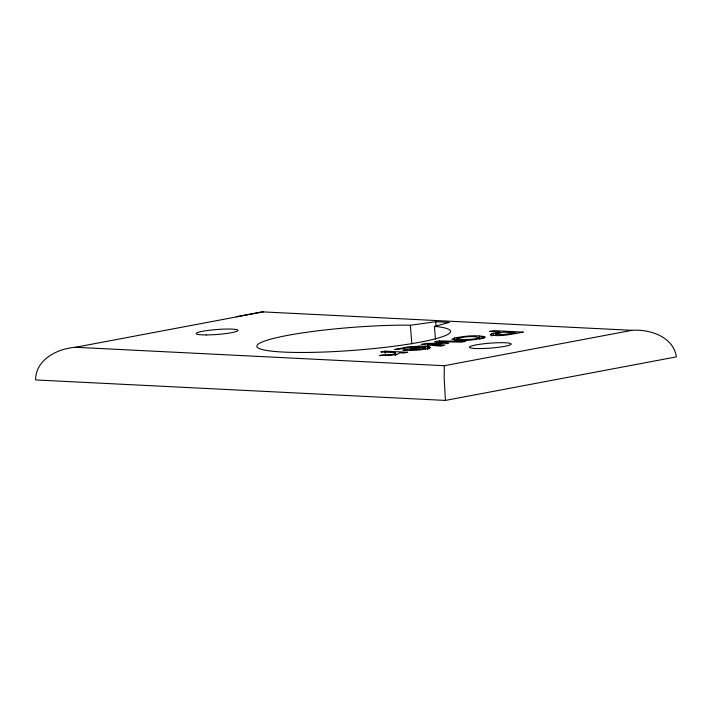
<?xml version="1.0" encoding="UTF-8"?>
<svg xmlns="http://www.w3.org/2000/svg" width="712" height="712" viewBox="0 0 712 712"><rect width="100%" height="100%" fill="white"/><g stroke="black" fill="none" stroke-linecap="round" stroke-linejoin="round"><path stroke-width="1.07" d="M631.98 330.323L444.324 365.71L444.163 377.992L445.436 400.42L676.4 356.872C673.356 336.687 649.887 329.006 631.98 330.323L263.128 311.892L75.463 347.278C57.619 348.533 35.502 359.551 35.6 379.941L445.436 400.42M395.623 353.197L395.32 353.633C390.247 355.786 384.542 353.989 379.354 355.573L392.018 355.217L397.697 354.211L399.646 352.814L403.953 353.001L407.753 352.289L385.032 351.149L380.822 351.942L395.418 352.671L395.792 355.386M263.128 311.892L263.502 311.58L236.242 316.715M457.184 338.601C463.592 336.607 474.717 335.619 479.452 337.897C475.002 339.206 470.303 339.419 465.684 339.526C463.031 340.87 455.493 336.313 457.416 341.021M491.538 333.803L490.15 334.969C501.186 336.936 512.507 333.955 523.365 332.121L493.781 330.644L489.527 331.445L500.136 331.979L491.538 333.803L491.707 336.002M454.657 337.978L451.871 339.241C462.542 341.555 474.406 340.327 484.934 337.372L485.183 336.99C475.358 334.569 464.589 336.215 454.657 337.978L454.826 340.167M434.453 326.452L449.37 322.394L435.708 321.717L410.388 325.25L404.46 325.126A97.17 11.508 -4.4 0 0 258.803 343.691A97.17 11.508 -4.4 0 0 367.917 349.138A97.17 11.508 -4.4 0 0 438.93 326.844L434.453 326.452L435.468 339.606M440.327 343.869L440.158 341.671L461.474 342.152L465.541 341.386L439.349 340.906L434.445 341.831L442.143 343.202L426.168 343.389L421.121 344.341L440.354 346.139L444.466 345.365L427.948 344.003L428.117 346.201M419.662 346.139L407.923 346.922L394.564 349.494C402.921 349.37 411.171 346.068 419.715 347.02L402.85 350.197C412.106 350.615 421.789 350.589 430.618 347.581L429.096 346.619L419.662 346.139L419.831 348.328M427.948 344.003L445.863 343.754L448.854 343.184L440.158 341.671M75.463 347.278L444.324 365.71M493.461 333.287L493.621 335.477M483.697 336.375L483.866 338.565M481.988 336.144L482.158 338.342M479.657 335.984L479.95 339.588M457.763 339.037L457.932 341.226M456.997 337.479L457.246 340.772M439.349 340.906L439.518 343.104M435.708 321.717L436.047 326.096M429.096 346.619L429.265 348.818M427.44 346.406L427.69 349.699M425.287 346.255L425.545 349.548M422.501 346.157L422.67 348.355M410.388 325.25L411.821 343.887M395.418 352.671L395.587 354.87M385.032 351.149L385.201 353.339M495.347 334.07L502.672 334.658L515.755 332.753L503.58 332.148L495.347 334.07M425.767 347.785L419.955 349.209L410.121 349.548L422.75 347.171L425.767 347.785M479.407 348.577A20.933 2.474 -4.4 0 0 511.198 344.118A20.933 2.474 -4.4 0 0 480.404 344.199A20.933 2.474 -4.4 0 0 479.407 348.577M206.186 334.925A20.933 2.474 -4.4 0 0 237.968 330.457A20.933 2.474 -4.4 0 0 207.174 330.546A20.933 2.474 -4.4 0 0 206.186 334.925"/></g></svg>
